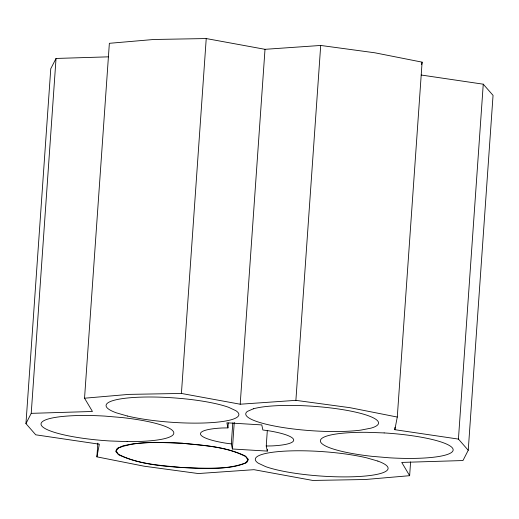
<?xml version="1.0" encoding="UTF-8"?>
<svg xmlns="http://www.w3.org/2000/svg" width="519" height="519" viewBox="0 0 519 519"><rect width="100%" height="100%" fill="white"/><g stroke="black" fill="none" stroke-linecap="round" stroke-linejoin="round"><path stroke-width="0.78" d="M410.6 461.942L409.64 475.689L365.233 479.517L312.769 480.445L253.992 469.682L198.297 473.549L144.087 466.198L96.897 456.85L99.343 444.206L35.746 434.812L25.95 423.627L50.765 68.729L56.039 58.452L108.4 56.843M25.95 423.627L31.224 413.351L56.039 58.452M31.224 413.351L92.447 411.476L84.539 398.209L109.36 43.311L153.767 39.483L206.231 38.555L265.008 49.318L320.703 45.451L374.913 52.802L422.103 62.15L397.282 417.055L394.836 429.693L458.433 439.087L468.235 450.271L462.961 460.548L401.738 462.423L409.64 475.689M96.897 456.85L97.864 443.103M397.282 417.055L350.091 407.707L295.888 400.35L240.193 404.217L181.416 393.454L206.231 38.555M267.421 449.48L267.311 451.095L232.395 448.993L231.318 443.907L225.408 443.109A46.704 8.589 4 0 1 222.223 427.987L227.945 427.89L228.282 423.05M231.318 443.907L232.784 422.946M232.395 448.993L234.251 422.388M240.193 404.217L265.008 49.318M267.311 451.095L266.241 446.016L267.311 430.692M295.888 400.35L320.703 45.451M394.836 429.693L395.004 427.267M458.433 439.087L483.254 84.188L421.246 75.028M468.235 450.271L493.05 95.373L483.254 84.188M421.642 64.525L422.103 62.15M84.539 398.209L128.952 394.382L181.416 393.454M266.241 446.016L271.962 445.912A46.704 8.589 4 0 0 268.777 430.796L262.861 429.992L261.79 424.912L226.874 422.803L227.945 427.89M117.275 448.338L115.698 451.426L118.637 454.78C143.549 466.146 171.841 466.983 198.783 468.326C214.775 468.034 231.909 469.28 246.797 462.5L248.38 459.419L245.442 456.065C225.901 446.645 203.636 445.289 182.351 443.265C165.866 442.097 149.238 441.987 132.806 443.888L123.269 445.743L117.275 448.338M118.488 447.923L116.159 450.914L118.326 454.216C137.691 464.414 160.384 465.212 181.728 467.574C202.929 468.086 225.324 470.532 245.591 462.922L247.913 459.931L245.747 456.629C226.375 446.45 203.675 445.633 182.351 443.265C161.15 442.759 138.748 440.307 118.488 447.923M253.382 408.797L247.388 411.398A66.549 12.242 4 0 0 281.246 427.254A66.549 12.242 4 0 0 360.913 430.102L370.91 428.162A66.549 12.242 4 0 0 343.046 409.705A66.549 12.242 4 0 0 253.382 408.797M384.138 432.924L367.056 432.314A66.549 12.242 4 0 0 320.418 441.371A66.549 12.242 4 0 0 372.123 456.344L389.38 457.803A66.549 12.242 4 0 0 453.1 449.363A66.549 12.242 4 0 0 384.138 432.924M127.129 441.585L110.047 440.975A66.549 12.242 4 0 1 41.079 424.542A66.549 12.242 4 0 1 104.799 416.095L122.062 417.555A66.549 12.242 4 0 1 173.768 432.535A66.549 12.242 4 0 1 127.129 441.585M377.851 461.08L366.764 457.868A66.549 12.242 4 0 0 286.261 451.063A66.549 12.242 4 0 0 258.3 463.195L265.559 466.594A66.549 12.242 4 0 0 357.15 476.604A66.549 12.242 4 0 0 377.851 461.08M127.421 416.037L116.334 412.826A66.549 12.242 4 0 1 137.035 397.295A66.549 12.242 4 0 1 228.62 407.305L235.879 410.704A66.549 12.242 4 0 1 207.918 422.836A66.549 12.242 4 0 1 127.421 416.037"/></g></svg>
